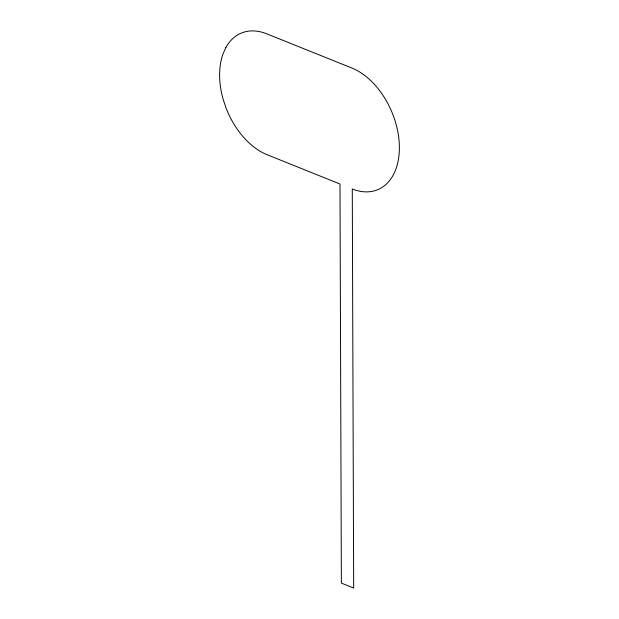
<?xml version="1.0" encoding="UTF-8"?>
<svg xmlns="http://www.w3.org/2000/svg" width="619" height="619" viewBox="0 0 619 619"><rect width="100%" height="100%" fill="white"/><g stroke="black" fill="none" stroke-linecap="round" stroke-linejoin="round"><path stroke-width="0.93" d="M225.858 47.578L223.142 53.574A66.349 43.059 67.1 0 0 223.304 99.852L226.067 108.046A66.349 43.059 67.1 0 0 267.137 154.742L339.993 184.021L341.371 583.106L353.673 588.05L352.281 188.957A66.349 43.059 67.1 0 0 399.379 147.492A66.349 43.059 67.1 0 0 351.863 68.02L266.719 33.813A66.349 43.059 67.1 0 0 225.858 47.578"/></g></svg>
